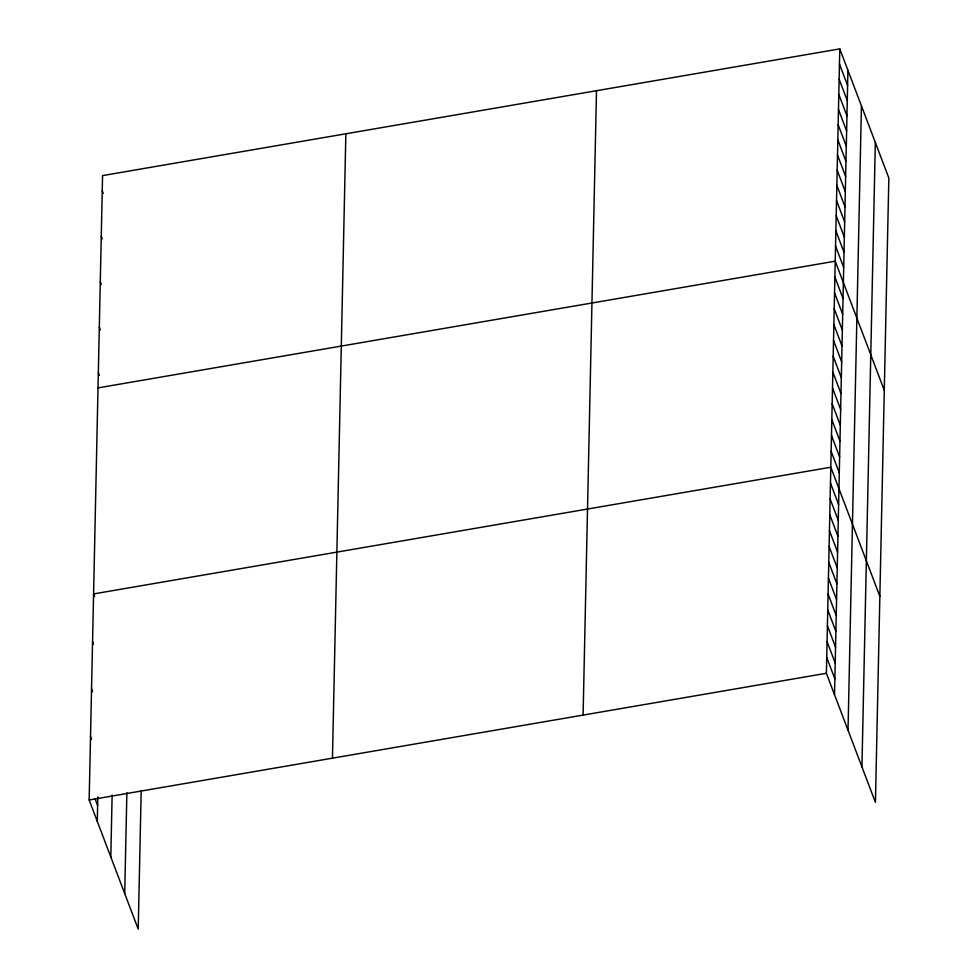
<?xml version="1.0" encoding="UTF-8"?>
<svg xmlns="http://www.w3.org/2000/svg" width="978" height="978" viewBox="0 0 978 978"><rect width="100%" height="100%" fill="white"/><g stroke="black" fill="none" stroke-linecap="round" stroke-linejoin="round"><path stroke-width="1.47" d="M141.187 790.774L138.216 929.1L89.157 799.98L102.568 175.6L839.784 48.9L888.843 178.02L875.432 802.4L826.386 673.28L839.784 48.9M97.299 821.41L97.824 796.911M110.807 856.948L112.128 794.992M124.707 893.562L126.871 792.706M332.447 758.17L345.857 133.79M583.096 715.089L596.507 90.709M834.527 694.71L847.926 70.33M848.024 730.248L861.435 105.868M861.936 766.862L875.334 142.482M98.008 387.887L835.236 261.187L884.283 390.32M89.157 799.98L826.386 673.28M839.466 64.059L847.608 85.502M839.136 79.23L847.278 100.661M838.818 94.389L846.96 115.82M838.488 109.548L846.63 130.991M838.158 124.719L846.3 146.15M837.84 139.878L845.982 161.321M837.51 155.05L845.652 176.48M837.18 170.209L845.322 191.639M836.862 185.368L845.004 206.81M836.532 200.539L844.674 221.969M836.202 215.698L844.344 237.128M835.884 230.857L844.026 252.3M835.554 246.028L843.696 267.459M834.894 277.043L843.036 298.473M834.552 292.887L842.694 314.317M834.21 308.742L842.351 330.173M833.867 324.586L842.009 346.016M833.525 340.442L841.667 361.872M833.183 356.285L841.325 377.716M832.853 372.141L840.994 393.572M832.51 387.985L840.652 409.415M832.168 403.841L840.31 425.271M831.826 419.684L839.968 441.115M831.483 435.528L839.625 456.97M831.141 451.384L839.283 472.814M879.858 596.36L830.811 467.227L93.582 593.927L94.597 596.604M830.469 483.083L838.611 504.514M830.126 498.927L838.268 520.369M829.784 514.783L837.926 536.213M829.442 530.626L837.584 552.069M829.1 546.482L837.241 567.912M828.757 562.326L836.911 583.768M828.427 578.181L836.569 599.612M828.085 594.025L836.227 615.468M827.743 609.881L835.884 631.311M827.4 625.724L835.542 647.167M827.058 641.58L835.2 663.011M826.716 657.424L834.857 678.866M102.238 190.759L103.265 193.436M101.272 236.248L102.287 238.925M100.294 281.737L101.309 284.415M99.316 327.227L100.331 329.916M98.338 372.716L99.353 375.405M92.568 641.482L93.582 644.16M91.541 689.025L92.555 691.703M90.526 736.581L91.541 739.258M95.098 798.867L97.641 805.554"/></g></svg>
